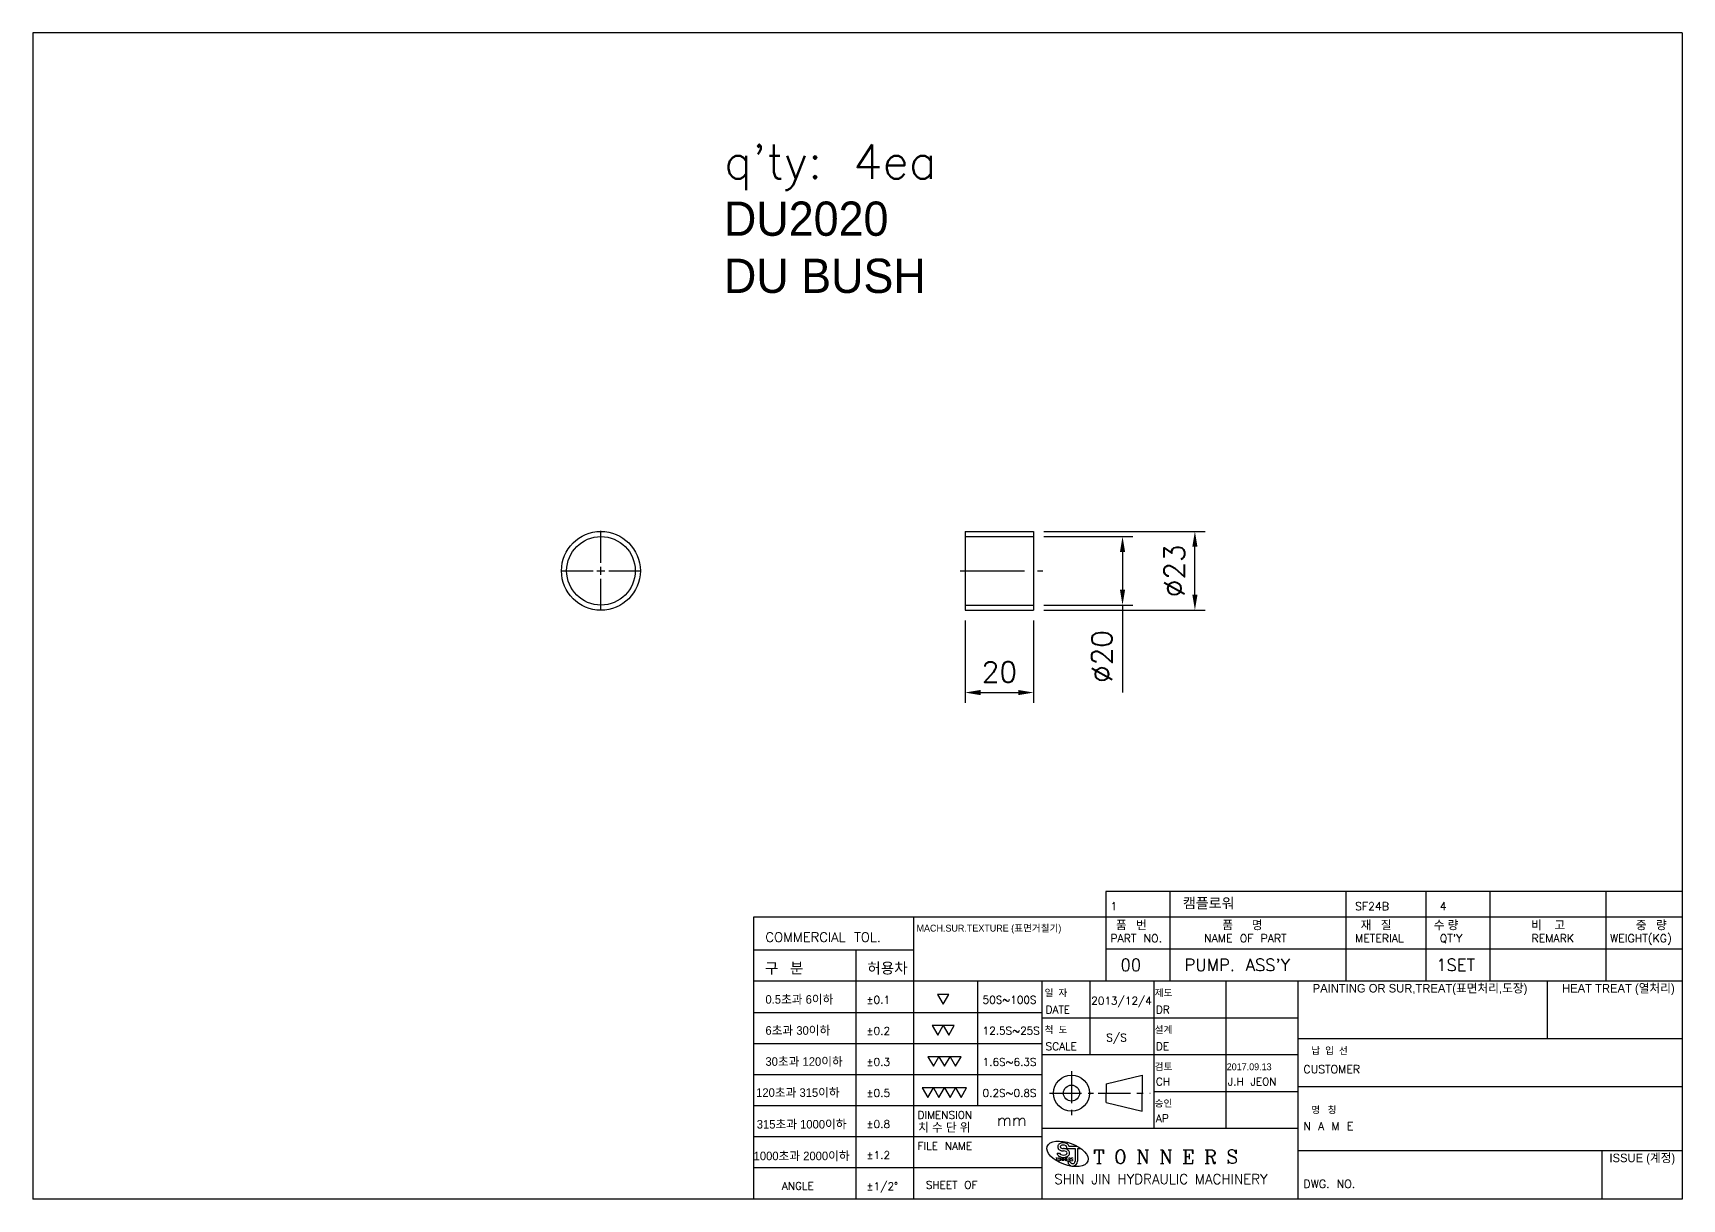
# Model space of a CAD drawing. Extents: x -2917 to 6643, y 8514 to 10799.
# Drawn here: x 5598.2 to 6079.3, y 8514.2 to 8854.4 of the extents above; entities that cross this region are included whole.
import ezdxf

# ---------------------------------------------------------------- set-up
doc = ezdxf.new("R2010")
doc.units = 0
doc.header["$LTSCALE"] = 15
doc.header["$MEASUREMENT"] = 0
doc.linetypes.add('CENTER', pattern=[2, 1.25, -0.25, 0.25, -0.25])
doc.linetypes.add('PHANTOM2', pattern=[31.75, 15.875, -3.175, 3.175, -3.175, 3.175, -3.175])
for name, color, linetype in [('1', 1, 'CENTER'), ('3', 3, 'Continuous'), ('4', 4, 'Continuous'), ('DXF1', 7, 'Continuous')]:
    doc.layers.add(name, color=color, linetype=linetype)
doc.styles.add('HSG', font='romans.shx', dxfattribs={"bigfont": 'whgtxt.shx'})
doc.styles.add('ROMANC', font='romanc', dxfattribs={"height": 2})
doc.styles.add('ROMANS', font='txt.shx', dxfattribs={"bigfont": 'whgtxt.shx'})
doc.styles.get("Standard").update_dxf_attribs({"font": 'txt.shx'})
doc.dimstyles.new('ISO-25', dxfattribs={"dimtxt": 2.5, "dimasz": 2.5, "dimexe": 1.25, "dimexo": 0.625, "dimtad": 1, "dimtoh": 1, "dimdsep": 46, "dimtxsty": 'Standard', "dimcen": 2.5, "dimclrt": 6, "dimadec": 0, "dimazin": 0, "dimtfac": 1, "dimtmove": 0, "dimatfit": 3, "dimfxl": 1, "dimarcsym": 0})

# ---------------------------------------------------------------- blocks, each defined once
blk = doc.blocks.new('*U421')
at = {"layer": 'DXF1', "color": 0, "linetype": 'CENTER', "transparency": 16777216}
for p, q in [((0, 2.3), (0, 11.62)), ((-11.62, 0), (-2.3, 0)), ((2.3, 0), (11.62, 0)), ((0, -11.62), (0, -2.3))]:
    blk.add_line(p, q, dxfattribs=at)
at = {"layer": 'DXF1', "color": 0, "linetype": 'Continuous', "transparency": 16777216}
for p, q in [((-1.15, 0), (1.15, 0)), ((0, -1.15), (0, 1.15))]:
    blk.add_line(p, q, dxfattribs=at)
blk = doc.blocks.new('*D422')
at = {"layer": '4', "color": 4, "linetype": 'PHANTOM2', "lineweight": -2, "transparency": 16777216}
for p, q in [((5870.12, 8683.01), (5870.12, 8658.99)), ((5890.12, 8683.01), (5890.12, 8658.99)), ((5874.62, 8661.99), (5885.62, 8661.99))]:
    blk.add_line(p, q, dxfattribs=at)
at = {"layer": '4', "color": 4, "linetype": 'PHANTOM2', "transparency": 16777216}
for points in [[(5874.62, 8662.74), (5874.62, 8661.24), (5870.12, 8661.99)], [(5885.62, 8662.74), (5885.62, 8661.24), (5890.12, 8661.99)]]:
    blk.add_solid(points, dxfattribs=at)
at = {"layer": 'Defpoints', "color": 0, "linetype": 'PHANTOM2', "transparency": 16777216}
for p in [(5870.12, 8686.01), (5890.12, 8686.01), (5890.12, 8661.99)]:
    blk.add_point(p, dxfattribs=at)
at = {"layer": '4', "color": 7, "linetype": 'PHANTOM2', "transparency": 16777216, "insert": (5880.12, 8667.99), "char_height": 6, "attachment_point": 5}
blk.add_mtext('20', dxfattribs=at)
blk = doc.blocks.new('*D423')
at = {"layer": '4', "color": 4, "linetype": 'PHANTOM2', "lineweight": -2, "transparency": 16777216}
for p, q in [((5893.12, 8707.51), (5919.05, 8707.51)), ((5916.05, 8703.01), (5916.05, 8692.01)), ((5893.12, 8687.51), (5919.05, 8687.51)), ((5916.05, 8687.51), (5916.05, 8662.01))]:
    blk.add_line(p, q, dxfattribs=at)
at = {"layer": '4', "color": 4, "linetype": 'PHANTOM2', "transparency": 16777216}
for points in [[(5915.3, 8703.01), (5916.8, 8703.01), (5916.05, 8707.51)], [(5915.3, 8692.01), (5916.8, 8692.01), (5916.05, 8687.51)]]:
    blk.add_solid(points, dxfattribs=at)
at = {"layer": 'Defpoints', "color": 0, "linetype": 'PHANTOM2', "transparency": 16777216}
for p in [(5890.12, 8707.51), (5890.12, 8687.51), (5916.05, 8687.51)]:
    blk.add_point(p, dxfattribs=at)
at = {"layer": '4', "color": 7, "linetype": 'PHANTOM2', "transparency": 16777216, "insert": (5910.05, 8672.51), "char_height": 6, "attachment_point": 5, "rotation": 90}
blk.add_mtext('%%C20', dxfattribs=at)
blk = doc.blocks.new('*D424')
at = {"layer": '4', "color": 4, "linetype": 'PHANTOM2', "lineweight": -2, "transparency": 16777216}
for p, q in [((5893.12, 8709.01), (5940.17, 8709.01)), ((5937.17, 8690.51), (5937.17, 8704.51)), ((5893.12, 8686.01), (5940.17, 8686.01))]:
    blk.add_line(p, q, dxfattribs=at)
at = {"layer": '4', "color": 4, "linetype": 'PHANTOM2', "transparency": 16777216}
for points in [[(5936.42, 8704.51), (5937.92, 8704.51), (5937.17, 8709.01)], [(5936.42, 8690.51), (5937.92, 8690.51), (5937.17, 8686.01)]]:
    blk.add_solid(points, dxfattribs=at)
at = {"layer": 'Defpoints', "color": 0, "linetype": 'PHANTOM2', "transparency": 16777216}
for p in [(5890.12, 8709.01), (5937.17, 8709.01), (5890.12, 8686.01)]:
    blk.add_point(p, dxfattribs=at)
at = {"layer": '4', "color": 7, "linetype": 'PHANTOM2', "transparency": 16777216, "insert": (5931.17, 8697.51), "char_height": 6, "attachment_point": 5, "rotation": 90}
blk.add_mtext('%%C23', dxfattribs=at)

msp = doc.modelspace()

# ---------------------------------------------------------------- linework, layer by layer
at = {"color": 6}
for p, q in [((5598.157, 8854.425), (5598.157, 8514.225)), ((6079.297, 8854.425), (5598.157, 8854.425)), ((6079.297, 8854.425), (6079.297, 8514.225)), ((5911.148, 8603.931), (5911.148, 8577.747)), ((6079.297, 8603.931), (5911.148, 8603.931)), ((5929.831, 8603.931), (5929.831, 8577.747)), ((5981.21, 8603.931), (5981.21, 8577.747)), ((6004.564, 8603.931), (6004.564, 8577.747)), ((6023.247, 8603.931), (6023.247, 8577.747)), ((6057.11, 8603.931), (6057.11, 8577.747)), ((6079.297, 8596.431), (5911.148, 8596.431)), ((6079.297, 8587.089), (5911.148, 8587.089)), ((6079.297, 8577.747), (5855.098, 8577.747)), ((5873.781, 8577.747), (5873.781, 8541.409)), ((5925.16, 8577.747), (5925.16, 8534.776)), ((5892.465, 8568.593), (5855.098, 8568.593)), ((5967.197, 8567.005), (5892.465, 8567.005)), ((5892.465, 8559.531), (5855.098, 8559.531)), ((6079.297, 8560.933), (5967.197, 8560.933)), ((5967.197, 8556.262), (5892.465, 8556.262)), ((5892.465, 8550.47), (5855.098, 8550.47)), ((5967.197, 8545.519), (5925.16, 8545.519)), ((6079.297, 8546.92), (5967.197, 8546.92)), ((5892.465, 8541.409), (5855.098, 8541.409)), ((5892.465, 8532.347), (5855.098, 8532.347)), ((5967.197, 8534.776), (5892.465, 8534.776)), ((6079.297, 8528.237), (5967.197, 8528.237)), ((5892.465, 8523.286), (5855.098, 8523.286)), ((6079.297, 8514.225), (5598.157, 8514.225))]:
    msp.add_line(p, q, dxfattribs=at)
at = {"color": 5}
for p, q in [((6079.297, 8596.431), (5808.39, 8596.431)), ((5808.39, 8596.431), (5808.39, 8514.225)), ((5855.098, 8596.431), (5855.098, 8514.225)), ((5838.283, 8586.809), (5838.283, 8514.225)), ((5892.465, 8577.747), (5892.465, 8514.225)), ((5906.477, 8577.747), (5906.477, 8556.262)), ((5946.179, 8577.747), (5946.179, 8534.776)), ((5967.197, 8577.747), (5967.197, 8514.225)), ((6039.962, 8577.747), (6039.962, 8560.933)), ((6055.943, 8528.237), (6055.943, 8514.225))]:
    msp.add_line(p, q, dxfattribs=at)
for p, q in [((5911.312, 8547.841), (5921.822, 8550.371)), ((5921.822, 8550.371), (5921.822, 8545.116)), ((5911.312, 8547.841), (5911.312, 8545.116)), ((5911.312, 8542.391), (5911.312, 8545.116)), ((5921.822, 8539.861), (5921.822, 8545.116)), ((5911.312, 8542.391), (5921.822, 8539.861))]:
    msp.add_line(p, q)
for radius in [5.255, 2.335]:
    msp.add_circle((5901.166, 8545.116), radius)
at = {"layer": '1', "ltscale": 0.5}
for p, q in [((5901.166, 8551.538), (5901.166, 8538.694)), ((5894.744, 8545.116), (5907.588, 8545.116)), ((5908.977, 8545.116), (5924.157, 8545.116))]:
    msp.add_line(p, q, dxfattribs=at)
at = {"layer": '3'}
for p, q in [((5896.987, 8527.561), (5897.681, 8527.561)), ((5899.732, 8529.448), (5899.732, 8529.002)), ((5899.732, 8529.002), (5902.245, 8529.002)), ((5900.388, 8529.689), (5902.784, 8529.689)), ((5902.245, 8529.002), (5902.245, 8525.23)), ((5902.931, 8529.002), (5902.931, 8525.23)), ((5902.931, 8529.002), (5903.865, 8529.002)), ((5900.081, 8525.136), (5900.774, 8525.136))]:
    msp.add_line(p, q, dxfattribs=at)
for radius, start, end in [(1.429, 185.98083, 357.76872), (0.744, 191.54669, 355.71065)]:
    msp.add_arc((5901.503, 8525.285), radius, start, end, dxfattribs=at)
msp.add_ellipse((5900.004, 8527.401), major_axis=(-5.912, 2.152), ratio=0.5151515, dxfattribs=at)
for centre, major_axis, ratio, start_param, end_param in [((5898.789, 8527.647), (1.119, 0), 0.5368755, 3.2849402, 7.8539816), ((5898.789, 8529.448), (-0.944, 0), 0.5454545, 3.1415927, 7.8544861)]:
    msp.add_ellipse(centre, major_axis=major_axis, ratio=ratio, start_param=start_param, end_param=end_param, dxfattribs=at)
for points, knots in [([(5900.388, 8529.689), (5900.385, 8529.703), (5900.381, 8529.717), (5900.34, 8529.853), (5900.281, 8529.961), (5900.145, 8530.144), (5900.067, 8530.22), (5899.904, 8530.347), (5899.818, 8530.4), (5899.552, 8530.531), (5899.364, 8530.587), (5898.979, 8530.65), (5898.781, 8530.657), (5898.39, 8530.624), (5898.197, 8530.584), (5897.882, 8530.466), (5897.754, 8530.402), (5897.54, 8530.247), (5897.451, 8530.166), (5897.309, 8529.98), (5897.253, 8529.882), (5897.179, 8529.671), (5897.159, 8529.56), (5897.159, 8529.448), (5897.159, 8529.349), (5897.174, 8529.25), (5897.231, 8529.066), (5897.272, 8528.982), (5897.368, 8528.833), (5897.423, 8528.768), (5897.595, 8528.598), (5897.722, 8528.515), (5897.985, 8528.385), (5898.123, 8528.339), (5898.406, 8528.273), (5898.551, 8528.255), (5898.727, 8528.248), (5898.758, 8528.247), (5898.789, 8528.247)], [3.2796202, 3.2796202, 3.2796202, 3.2796202, 3.3049469, 3.3049469, 3.5277991, 3.5277991, 3.7506513, 3.7506513, 3.9735035, 3.9735035, 4.4202156, 4.4202156, 4.8669277, 4.8669277, 5.3136398, 5.3136398, 5.6362606, 5.6362606, 5.8878686, 5.8878686, 6.0940976, 6.0940976, 6.2831853, 6.2831853, 6.2831853, 6.451458, 6.451458, 6.6197306, 6.6197306, 6.7880033, 6.7880033, 7.1200511, 7.1200511, 7.4520989, 7.4520989, 7.7841468, 7.7841468, 7.8539874, 7.8539874, 7.8539874, 7.8539874]), ([(5896.987, 8527.561), (5896.994, 8527.486), (5897.008, 8527.413), (5897.06, 8527.247), (5897.103, 8527.159), (5897.204, 8527.002), (5897.261, 8526.933), (5897.445, 8526.752), (5897.581, 8526.662), (5897.867, 8526.52), (5898.018, 8526.468), (5898.329, 8526.394), (5898.489, 8526.371), (5898.896, 8526.351), (5899.144, 8526.371), (5899.558, 8526.466), (5899.729, 8526.525), (5900.013, 8526.674), (5900.13, 8526.754), (5900.321, 8526.936), (5900.398, 8527.03), (5900.522, 8527.252), (5900.568, 8527.381), (5900.603, 8527.655), (5900.591, 8527.798), (5900.516, 8528.057), (5900.455, 8528.173), (5900.311, 8528.371), (5900.228, 8528.453), (5900.052, 8528.592), (5899.958, 8528.65), (5899.669, 8528.795), (5899.463, 8528.857), (5899.098, 8528.921), (5898.943, 8528.934), (5898.789, 8528.934)], [6.3289612, 6.3289612, 6.3289612, 6.3289612, 6.4490061, 6.4490061, 6.6148269, 6.6148269, 6.7806476, 6.7806476, 7.1075597, 7.1075597, 7.4344718, 7.4344718, 7.7613839, 7.7613839, 8.2575558, 8.2575558, 8.6280926, 8.6280926, 8.9124739, 8.9124739, 9.134214, 9.134214, 9.3559541, 9.3559541, 9.5776942, 9.5776942, 9.7994343, 9.7994343, 10.0211744, 10.0211744, 10.2429145, 10.2429145, 10.6832391, 10.6832391, 10.9955679, 10.9955679, 10.9955679, 10.9955679])]:
    msp.add_open_spline(points, degree=3, knots=knots, dxfattribs=at)
at = {"layer": '4', "color": 5}
for p, q in [((5855.098, 8586.809), (5808.39, 8586.809)), ((5855.098, 8577.747), (5808.39, 8577.747)), ((5855.098, 8568.593), (5808.39, 8568.593)), ((5855.098, 8559.531), (5808.39, 8559.531)), ((5855.098, 8550.47), (5808.39, 8550.47)), ((5855.098, 8541.409), (5808.39, 8541.409)), ((5855.098, 8532.347), (5808.39, 8532.347)), ((5855.098, 8523.286), (5808.39, 8523.286))]:
    msp.add_line(p, q, dxfattribs=at)
at = {"layer": '4'}
for points in [[(5863.724, 8571.074), (5865.342, 8573.877), (5862.106, 8573.877)], [(5862.125, 8562.013), (5863.743, 8564.815), (5860.507, 8564.815)], [(5865.361, 8562.013), (5866.979, 8564.815), (5863.743, 8564.815)], [(5860.881, 8552.952), (5862.499, 8555.754), (5859.263, 8555.754)], [(5864.117, 8552.952), (5865.735, 8555.754), (5862.499, 8555.754)], [(5867.353, 8552.952), (5868.971, 8555.754), (5865.735, 8555.754)], [(5859.244, 8543.89), (5860.862, 8546.693), (5857.626, 8546.693)], [(5862.48, 8543.89), (5864.098, 8546.693), (5860.862, 8546.693)], [(5865.716, 8543.89), (5867.334, 8546.693), (5864.098, 8546.693)], [(5868.952, 8543.89), (5870.57, 8546.693), (5867.334, 8546.693)]]:
    msp.add_lwpolyline(points, close=True, dxfattribs=at)
at = {"layer": 'DXF1', "linetype": 'Continuous'}
for p, q in [((5870.122, 8709.008), (5890.122, 8709.008)), ((5870.122, 8709.008), (5870.122, 8686.008)), ((5890.122, 8709.008), (5890.122, 8686.008)), ((5870.122, 8707.508), (5890.122, 8707.508)), ((5870.122, 8687.508), (5890.122, 8687.508)), ((5870.122, 8686.008), (5890.122, 8686.008))]:
    msp.add_line(p, q, dxfattribs=at)
at = {"layer": 'DXF1', "color": 3, "linetype": 'CENTER'}
msp.add_line((5868.725, 8697.508), (5892.765, 8697.508), dxfattribs=at)
at = {"layer": 'DXF1', "linetype": 'Continuous'}
for radius in [11.5, 10]:
    msp.add_circle((5763.864, 8697.508), radius, dxfattribs=at)

# ---------------------------------------------------------------- block references
at = {"layer": 'DXF1', "color": 3, "linetype": 'CENTER'}
msp.add_blockref('*U421', (5763.864, 8697.508), dxfattribs=at)

# ---------------------------------------------------------------- texts
for s, height, p in [('1', 2.335, (5912.492, 8598.466)), ('SF24B', 2.3354, (5983.903, 8598.466)), ('4', 2.335, (6008.605, 8598.466)), ('COMMERCIAL TOL.', 2.80248, (5811.85, 8589.228)), ('PART NO.', 2.3354, (5912.492, 8589.125)), ('NAME OF PART', 2.3354, (5939.847, 8589.125)), ('METERIAL', 2.3354, (5983.903, 8589.125)), ("QT'Y", 2.3354, (6008.605, 8589.125)), ('REMARK', 2.3354, (6035.382, 8589.125)), ('WEIGHT(KG)', 2.3354, (6058.298, 8589.125)), ('00', 3.5031, (5915.472, 8580.771)), ("PUMP. ASS'Y", 3.5031, (5934.155, 8580.771)), ('1SET', 3.5031, (6007.598, 8580.771)), ('%%P0.1', 2.242, (5841.314, 8571.218)), ('50S~100S', 2.242, (5875.213, 8571.218)), ('DATE', 2.242, (5893.611, 8568.387)), ('2013/12/4', 2.242, (5906.923, 8570.948)), ('DR', 2.242, (5925.773, 8568.387)), ('%%P0.2', 2.242, (5841.314, 8562.156)), ('12.5S~25S', 2.242, (5875.213, 8562.203)), ('SCALE', 2.242, (5893.611, 8557.644)), ('S/S', 2.242, (5911.323, 8560.205)), ('DE', 2.242, (5925.773, 8557.644)), ('%%P0.3', 2.242, (5841.314, 8553.095)), ('1.6S~6.3S', 2.242, (5875.213, 8553.095)), ('CUSTOMER', 2.3354, (5968.849, 8550.924)), ('%%P0.5', 2.242, (5841.314, 8544.034)), ('0.2S~0.8S', 2.242, (5875.213, 8544.034)), ('CH', 2.242, (5925.773, 8547.368)), ('J.H JEON', 2.242, (5946.792, 8547.368)), ('%%P0.8', 2.242, (5841.314, 8534.972)), ('DIMENSION', 2.242, (5856.244, 8537.636)), ('mm', 3.363, (5879.431, 8535.567)), ('AP', 2.242, (5925.773, 8536.625)), ('N A M E', 2.3354, (5968.849, 8534.348)), ('FILE NAME', 2.242, (5856.244, 8528.575)), ('%%P1.2', 2.242, (5841.314, 8525.911)), ('ANGLE', 2.242, (5816.661, 8516.94)), ('%%P1/2%%D', 2.242, (5841.314, 8516.85)), ('SHEET OF', 2.242, (5858.65, 8517.224)), ('DWG. NO.', 2.3354, (5968.849, 8517.466))]:
    msp.add_text(s, height=height).set_placement(p)
at = {"linetype": 'Continuous', "style": 'ROMANC'}
msp.add_text('T O N N E R S', height=4.00196, dxfattribs=at).set_placement((5907.552, 8524.544))
at = {"insert": (5799.767, 8821.918), "char_height": 10, "attachment_point": 1}
msp.add_mtext_dynamic_manual_height_columns("q'ty: 4ea\\P{\\fGulim|b0|i0|c129|p50;DU2020 \\PDU BUSH}", width=3759.60361, gutter_width=50, heights=[0], dxfattribs=at)
at = {"layer": '3'}
for s, height, style, p in [('TONNERS', 0.8511, 'ROMANS', (5896.528, 8525.343)), ('SHIN JIN HYDRAULIC MACHINERY', 2.86559, 'HSG', (5896.139, 8518.601))]:
    msp.add_text(s, height=height, dxfattribs=dict(at, style=style)).set_placement(p)
at = {"layer": '3', "color": 7, "attachment_point": 4}
for s, insert, char_height in [('\\f굴림|b0|i0|c129|p2;MACH.SUR.TEXTURE (표면거칠기)', (5855.948, 8592.953), 2.0007), ('\\f굴림|b0|i0|c129|p2;품   번', (5914.133, 8594.031), 2.50088), ('\\f굴림|b0|i0|c129|p2;품      명', (5945.168, 8594.031), 2.50088), ('\\f굴림|b0|i0|c129|p2;재   질', (5985.55, 8594.031), 2.50088), ('\\f굴림|b0|i0|c129|p2;수 량', (6006.865, 8594.031), 2.50088), ('\\f굴림|b0|i0|c129|p2;비    고', (6035.285, 8594.031), 2.50088), ('\\f굴림|b0|i0|c129|p2;중   량', (6065.837, 8594.031), 2.50088), ('\\f굴림|b0|i0|c129|p2;허용차', (5841.599, 8581.427), 3.12609), ('\\f굴림|b0|i0|c129|p2;구   분', (5811.706, 8581.427), 3.12609), ('\\f굴림|b0|i0|c129|p2;0.5초과 6이하', (5811.868, 8572.323), 2.50088), ('\\f굴림|b0|i0|c129|p2;일  자', (5893.315, 8574.27), 2.0007), ('\\f굴림|b0|i0|c129|p2;제도', (5925.431, 8574.27), 2.0007), ('\\f굴림|b0|i0|c129|p2;PAINTING OR SUR,TREAT(표면처리,도장)', (5971.538, 8575.347), 2.50088), ('\\f굴림|b0|i0|c129|p2;HEAT TREAT (열처리)', (6044.302, 8575.347), 2.50088), ('\\f굴림|b0|i0|c129|p2;6초과 30이하', (5811.868, 8563.261), 2.50088), ('\\f굴림|b0|i0|c129|p2;척  도', (5893.315, 8563.527), 2.0007), ('\\f굴림|b0|i0|c129|p2;설계', (5925.431, 8563.527), 2.0007), ('\\f굴림|b0|i0|c129|p2;30초과 120이하', (5811.868, 8554.2), 2.50088), ('\\f굴림|b0|i0|c129|p2;납  입  선', (5971.139, 8557.455), 2.0007), ('\\f굴림|b0|i0|c129|p2;검토', (5925.431, 8552.784), 2.0007), ('{\\fGulim|b0|i0|c129|p2;2017.09.13}', (5946.45, 8552.784), 2.0007), ('\\f굴림|b0|i0|c129|p2;120초과 315이하', (5809.149, 8545.139), 2.50088), ('\\f굴림|b0|i0|c129|p2;승인', (5925.431, 8542.042), 2.0007), ('\\f굴림|b0|i0|c129|p2;명   칭', (5971.139, 8540.161), 2.0007), ('\\f굴림|b0|i0|c129|p2;315초과 1000이하', (5809.33, 8535.896), 2.50088), ('\\f굴림|b0|i0|c129|p2;치 수 단 위', (5856.401, 8534.991), 2.50088), ('\\f굴림|b0|i0|c129|p2;1000초과 2000이하', (5808.421, 8526.654), 2.50088), ('\\f굴림|b0|i0|c129|p2;ISSUE (계정)', (6058.118, 8525.837), 2.50088)]:
    msp.add_mtext(s, dxfattribs=dict(at, insert=insert, char_height=char_height))
at = {"layer": '4', "color": 6, "linetype": 'PHANTOM2', "insert": (5933.665, 8602.062), "char_height": 3, "width": 15.95553, "attachment_point": 1}
msp.add_mtext('캠플로워', dxfattribs=at)

# ---------------------------------------------------------------- dimensions: what is measured, and where the dimension line sits
at = {"layer": '4', "color": 6, "linetype": 'PHANTOM2'}
for base, p1, p2, picture, middle in [((5937.172, 8709.008), (5890.122, 8686.008), (5890.122, 8709.008), '*D424', (5931.172, 8697.508)), ((5916.052, 8687.508), (5890.122, 8707.508), (5890.122, 8687.508), '*D423', (5910.052, 8672.508))]:
    dim = msp.add_linear_dim(base=base, p1=p1, p2=p2, angle=90, text='%%C<>', dimstyle='ISO-25', override={"dimscale": 1.5, "dimtxt": 4, "dimasz": 3, "dimexe": 2, "dimexo": 2, "dimgap": 2, "dimtoh": 0, "dimcen": 0, "dimclrd": 4, "dimclre": 4, "dimclrt": 7, "dimfxl": 0.5}, dxfattribs=at)
    dim.commit()
    dim.dimension.update_dxf_attribs({"geometry": picture, "text_midpoint": middle})
dim = msp.add_linear_dim(base=(5890.122, 8661.988), p1=(5870.122, 8686.008), p2=(5890.122, 8686.008), dimstyle='ISO-25', override={"dimscale": 1.5, "dimtxt": 4, "dimasz": 3, "dimexe": 2, "dimexo": 2, "dimgap": 2, "dimtoh": 0, "dimcen": 0, "dimclrd": 4, "dimclre": 4, "dimclrt": 7, "dimfxl": 0.5}, dxfattribs=at)
dim.commit()
dim.dimension.update_dxf_attribs({"geometry": '*D422', "text_midpoint": (5880.122, 8667.988)})

doc.saveas('drawing.dxf')
